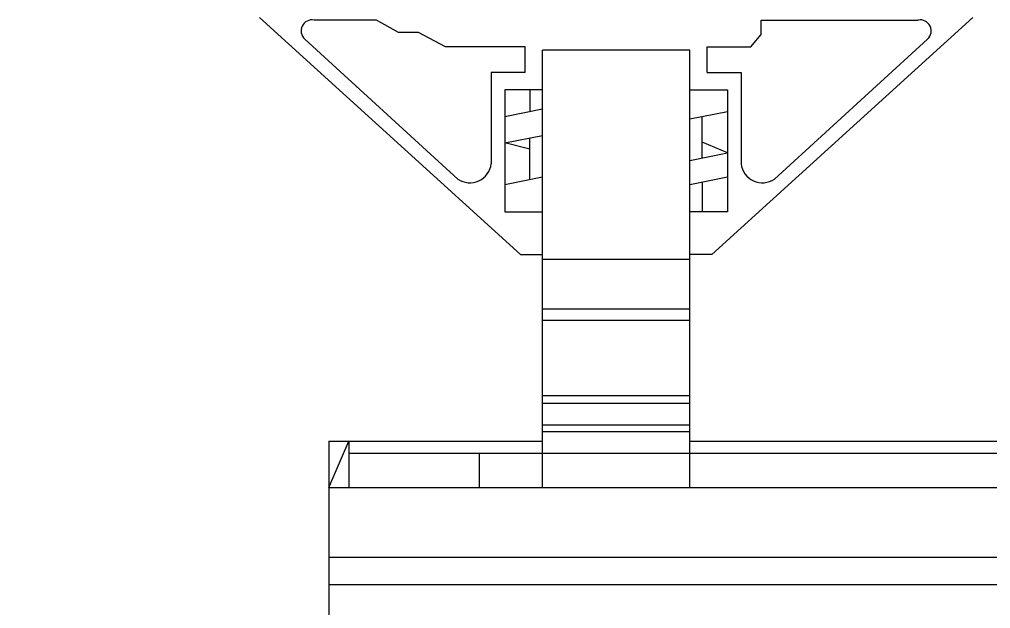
# Model space of a CAD drawing. Header units: inches. Extents: x 10 to 190, y 5 to 37.
# Drawn here: x 15.482 to 19.458, y 12.758 to 15.168 of the extents above; entities that cross this region are included whole.
import ezdxf

# ---------------------------------------------------------------- set-up
doc = ezdxf.new("R2010")
doc.units = ezdxf.units.IN
doc.header["$MEASUREMENT"] = 0

msp = doc.modelspace()

# ---------------------------------------------------------------- linework, layer by layer
for p, q in [((16.4645, 15.1766), (17.5336, 14.2057)), ((16.944, 15.1658), (16.6883, 15.1658)), ((17.0343, 15.1146), (16.944, 15.1658)), ((19.3856, 15.1766), (18.3166, 14.2057)), ((18.5192, 15.1071), (18.5192, 15.1658)), ((18.5192, 15.1658), (19.1619, 15.1658)), ((17.1161, 15.1146), (17.0343, 15.1146)), ((17.2266, 15.0567), (17.1161, 15.1146)), ((17.277, 14.5152), (16.6499, 15.0879)), ((18.4772, 15.0567), (18.5192, 15.1071)), ((18.5732, 14.5152), (19.2003, 15.0879)), ((17.5528, 15.0567), (17.2266, 15.0567)), ((17.5528, 14.9513), (17.5528, 15.0567)), ((18.2273, 15.0429), (17.6229, 15.0429)), ((17.6229, 13.2535), (17.6229, 15.0429)), ((18.2273, 13.2535), (18.2273, 15.0429)), ((18.2974, 14.9513), (18.2974, 15.0567)), ((18.2974, 15.0567), (18.4772, 15.0567)), ((17.5528, 14.9513), (17.4137, 14.9513)), ((17.4137, 14.9513), (17.4137, 14.5775)), ((18.2974, 14.9513), (18.4364, 14.9513)), ((18.4364, 14.9513), (18.4364, 14.5775)), ((17.6229, 14.8803), (17.4689, 14.8803)), ((17.4689, 14.8803), (17.4689, 14.3804)), ((17.5734, 14.7926), (17.5734, 14.8803)), ((18.2273, 14.8803), (18.3813, 14.8803)), ((18.3813, 14.8803), (18.3813, 14.3804)), ((17.4689, 14.7717), (17.6229, 14.8025)), ((18.2273, 14.7612), (18.3813, 14.7921)), ((18.2774, 14.6016), (18.2774, 14.7713)), ((17.4689, 14.6629), (17.6229, 14.6937)), ((17.5713, 14.5136), (17.5713, 14.6834)), ((17.5713, 14.637), (17.4689, 14.6629)), ((18.3813, 14.6224), (18.2774, 14.6658)), ((18.2273, 14.5916), (18.3813, 14.6224)), ((17.4689, 14.4931), (17.6229, 14.5239)), ((18.2273, 14.4931), (18.3813, 14.5239)), ((18.278, 14.3804), (18.278, 14.5032)), ((17.4689, 14.3804), (17.6229, 14.3804)), ((18.3813, 14.3804), (18.2273, 14.3804)), ((17.5336, 14.2057), (17.6229, 14.2057)), ((18.3166, 14.2057), (18.2273, 14.2057)), ((18.2273, 14.186), (17.6229, 14.186)), ((18.2273, 13.9832), (17.6229, 13.9832)), ((18.2273, 13.9357), (17.6229, 13.9357)), ((18.2273, 13.6279), (17.6229, 13.6279)), ((18.2273, 13.5962), (17.6229, 13.5962)), ((18.2273, 13.5084), (17.6229, 13.5084)), ((18.2273, 13.4804), (17.6229, 13.4804)), ((16.7486, 13.4432), (17.6229, 13.4432)), ((16.7486, 13.4432), (16.7486, 12.7066)), ((16.7486, 13.2535), (16.8302, 13.4432)), ((16.8302, 13.4432), (16.8302, 13.2535)), ((18.2273, 13.4432), (22.6807, 13.4432)), ((16.8302, 13.3934), (22.6807, 13.3934)), ((17.3655, 13.2535), (17.3655, 13.3934)), ((16.7486, 13.2535), (22.6807, 13.2535)), ((16.7486, 12.9675), (22.6807, 12.9675)), ((16.7486, 12.8556), (22.6807, 12.8556))]:
    msp.add_line(p, q)
msp.add_circle((19.418, 12.9566), 6.7609)
for centre, radius, start, end in [((16.6804, 15.1213), 0.0452, 79.9224, 227.5981), ((19.1698, 15.1213), 0.0452, 312.4019, 100.0776), ((17.3268, 14.5872), 0.0875, 235.3504, 353.6486), ((18.5234, 14.5872), 0.0875, 186.3514, 304.6496)]:
    msp.add_arc(centre, radius, start, end)

doc.saveas('drawing.dxf')
